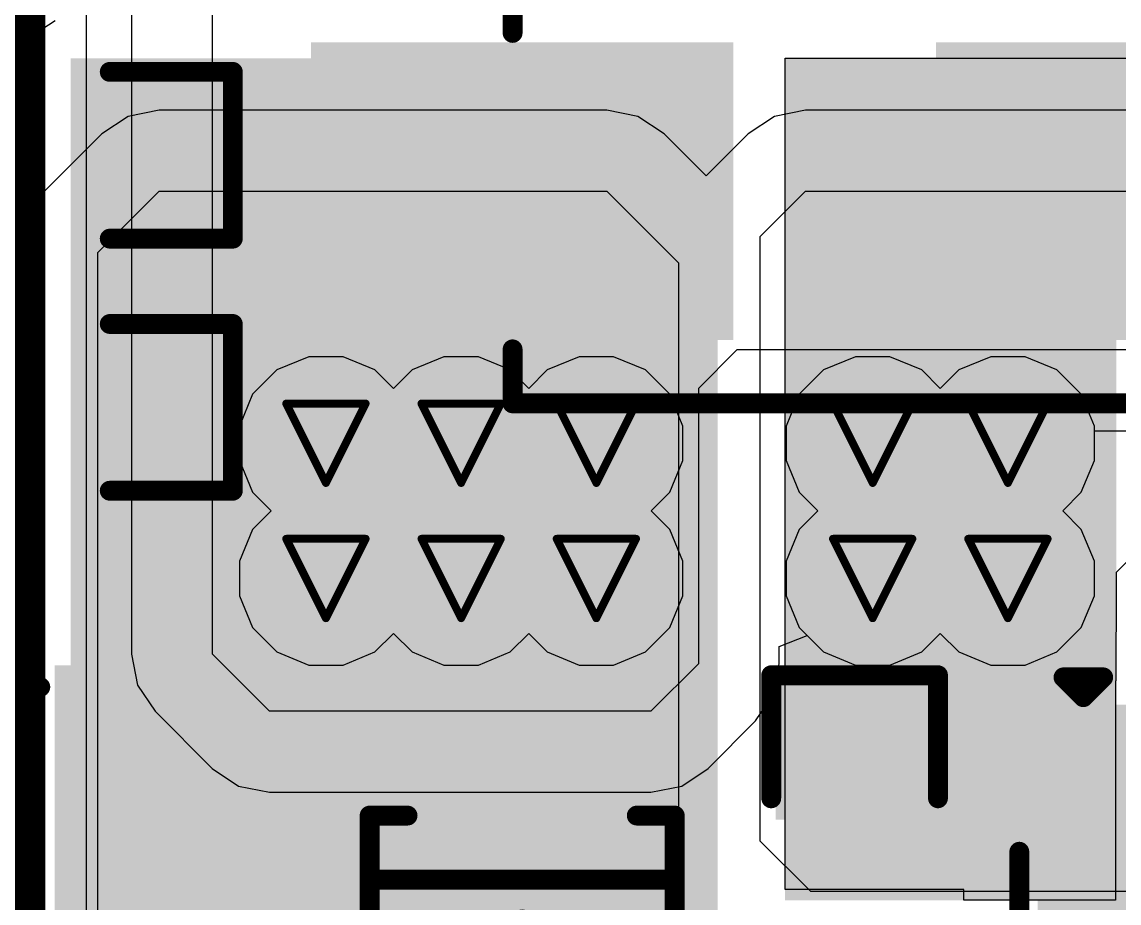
# Model space of a CAD drawing. Header units: inches. Extents: x -6 to 385, y -2 to 98.
# Drawn here: x 4.49 to 11.51, y 23.92 to 29.56 of the extents above; entities that cross this region are included whole.
import ezdxf

# ---------------------------------------------------------------- set-up
doc = ezdxf.new("R2010")
doc.units = ezdxf.units.IN
for name, color, linetype in [('Bottom Layer', 5, 'Continuous'), ('Bottom Overlay', 54, 'Continuous'), ('Bottom Paste', 16, 'Continuous'), ('Bottom Solder', 6, 'Continuous'), ('Drill Drawing', 1, 'Continuous'), ('Layer 1', 16, 'Continuous'), ('Layer 2', 76, 'Continuous'), ('Top Layer', 1, 'Continuous'), ('Top Solder', 216, 'Continuous'), ('Via Holes', 16, 'Continuous')]:
    doc.layers.add(name, color=color, linetype=linetype)

# ---------------------------------------------------------------- blocks, each defined once
blk = doc.blocks.new('C___0603_B_3')
at = {"layer": 'Bottom Layer'}
for points in [[(-1.143, -0.4445), (-1.143, 0.4445), (-0.381, 0.4445), (-0.381, -0.4445)], [(0.381, -0.4445), (0.381, 0.4445), (1.143, 0.4445), (1.143, -0.4445)]]:
    blk.add_hatch(color=5, dxfattribs=at).paths.add_polyline_path(points)
at = {"layer": 'Bottom Paste'}
for points in [[(-1.143, -0.4445), (-1.143, 0.4445), (-0.381, 0.4445), (-0.381, -0.4445)], [(0.381, -0.4445), (0.381, 0.4445), (1.143, 0.4445), (1.143, -0.4445)]]:
    blk.add_hatch(color=16, dxfattribs=at).paths.add_polyline_path(points)
at = {"layer": 'Bottom Solder'}
for points in [[(-1.203, -0.5045), (-1.203, 0.5045), (-0.321, 0.5045), (-0.321, -0.5045)], [(0.321, -0.5045), (0.321, 0.5045), (1.203, 0.5045), (1.203, -0.5045)]]:
    blk.add_hatch(color=6, dxfattribs=at).paths.add_polyline_path(points)
at = {"layer": 'Bottom Overlay'}
for points in [[(-1.2446, 0.5334, 0.127, 0.127, 0), (-0.4572, 0.5334, 0.127, 0.127, 0)], [(-1.2446, -0.5334, 0.127, 0.127, 0), (-1.2446, 0.5334, 0.127, 0.127, 0)], [(0.4572, 0.5334, 0.127, 0.127, 0), (1.2446, 0.5334, 0.127, 0.127, 0)], [(1.2446, -0.5334, 0.127, 0.127, 0), (1.2446, 0.5334, 0.127, 0.127, 0)], [(-1.2446, -0.5334, 0.127, 0.127, 0), (-0.4572, -0.5334, 0.127, 0.127, 0)], [(0.4572, -0.5334, 0.127, 0.127, 0), (1.2446, -0.5334, 0.127, 0.127, 0)]]:
    blk.add_lwpolyline(points, format="xyseb", dxfattribs=at)
for points in [[(-1.2764, 0.5334, 0.0635, 0.0635, 1), (-1.2128, 0.5334, 0.0635, 0.0635, 1)], [(-1.2764, 0.5334, 0.0635, 0.0635, 1), (-1.2128, 0.5334, 0.0635, 0.0635, 1)], [(-0.4889, 0.5334, 0.0635, 0.0635, 1), (-0.4254, 0.5334, 0.0635, 0.0635, 1)], [(0.4254, 0.5334, 0.0635, 0.0635, 1), (0.4889, 0.5334, 0.0635, 0.0635, 1)], [(1.2128, 0.5334, 0.0635, 0.0635, 1), (1.2764, 0.5334, 0.0635, 0.0635, 1)], [(1.2128, 0.5334, 0.0635, 0.0635, 1), (1.2764, 0.5334, 0.0635, 0.0635, 1)], [(-1.2764, -0.5334, 0.0635, 0.0635, 1), (-1.2128, -0.5334, 0.0635, 0.0635, 1)], [(-1.2764, -0.5334, 0.0635, 0.0635, 1), (-1.2128, -0.5334, 0.0635, 0.0635, 1)], [(-0.4889, -0.5334, 0.0635, 0.0635, 1), (-0.4254, -0.5334, 0.0635, 0.0635, 1)], [(0.4254, -0.5334, 0.0635, 0.0635, 1), (0.4889, -0.5334, 0.0635, 0.0635, 1)], [(1.2128, -0.5334, 0.0635, 0.0635, 1), (1.2764, -0.5334, 0.0635, 0.0635, 1)], [(1.2128, -0.5334, 0.0635, 0.0635, 1), (1.2764, -0.5334, 0.0635, 0.0635, 1)]]:
    blk.add_lwpolyline(points, format="xyseb", close=True, dxfattribs=at)
blk = doc.blocks.new('F____0805_B_4')
at = {"layer": 'Bottom Layer'}
for points in [[(-0.6, -0.85), (-1.6, -0.85), (-1.6, 0.85), (-0.6, 0.85)], [(1.6, -0.85), (0.6, -0.85), (0.6, 0.85), (1.6, 0.85)]]:
    blk.add_hatch(color=5, dxfattribs=at).paths.add_polyline_path(points)
at = {"layer": 'Bottom Paste'}
for points in [[(-0.6, -0.85), (-1.6, -0.85), (-1.6, 0.85), (-0.6, 0.85)], [(1.6, -0.85), (0.6, -0.85), (0.6, 0.85), (1.6, 0.85)]]:
    blk.add_hatch(color=16, dxfattribs=at).paths.add_polyline_path(points)
at = {"layer": 'Bottom Solder'}
for points in [[(-0.4984, -0.9516), (-1.7016, -0.9516), (-1.7016, 0.9516), (-0.4984, 0.9516)], [(1.7016, -0.9516), (0.4984, -0.9516), (0.4984, 0.9516), (1.7016, 0.9516)]]:
    blk.add_hatch(color=6, dxfattribs=at).paths.add_polyline_path(points)
at = {"layer": 'Bottom Overlay'}
for points in [[(-0.4064, 0.8128, 0.127, 0.127, 0), (0.4064, 0.8128, 0.127, 0.127, 0)], [(-0.4064, -0.8128, 0.127, 0.127, 0), (0.4064, -0.8128, 0.127, 0.127, 0)]]:
    blk.add_lwpolyline(points, format="xyseb", dxfattribs=at)
for points in [[(-0.4381, 0.8128, 0.0635, 0.0635, 1), (-0.3746, 0.8128, 0.0635, 0.0635, 1)], [(0.3746, 0.8128, 0.0635, 0.0635, 1), (0.4381, 0.8128, 0.0635, 0.0635, 1)], [(-0.4381, -0.8128, 0.0635, 0.0635, 1), (-0.3746, -0.8128, 0.0635, 0.0635, 1)], [(0.3746, -0.8128, 0.0635, 0.0635, 1), (0.4381, -0.8128, 0.0635, 0.0635, 1)]]:
    blk.add_lwpolyline(points, format="xyseb", close=True, dxfattribs=at)
blk = doc.blocks.new('SOD_123__B__D____________B_5')
at = {"layer": 'Bottom Layer'}
for points in [[(-1.22, -0.53), (-2.15, -0.53), (-2.15, 0.53), (-1.22, 0.53)], [(2.15, -0.53), (1.22, -0.53), (1.22, 0.53), (2.15, 0.53)]]:
    blk.add_hatch(color=5, dxfattribs=at).paths.add_polyline_path(points)
at = {"layer": 'Bottom Paste'}
for points in [[(-1.22, -0.53), (-2.15, -0.53), (-2.15, 0.53), (-1.22, 0.53)], [(2.15, -0.53), (1.22, -0.53), (1.22, 0.53), (2.15, 0.53)]]:
    blk.add_hatch(color=16, dxfattribs=at).paths.add_polyline_path(points)
at = {"layer": 'Bottom Solder'}
for points in [[(-1.1692, -0.5808), (-2.2008, -0.5808), (-2.2008, 0.5808), (-1.1692, 0.5808)], [(2.2008, -0.5808), (1.1692, -0.5808), (1.1692, 0.5808), (2.2008, 0.5808)]]:
    blk.add_hatch(color=6, dxfattribs=at).paths.add_polyline_path(points)
at = {"layer": 'Bottom Overlay'}
for points in [[(-1.4262, 0.7332, 0.127, 0.127, 0), (-1.4262, 0.9762, 0.127, 0.127, 0)], [(1.4262, 0.9762, 0.127, 0.127, 0), (-1.4262, 0.9762, 0.127, 0.127, 0)], [(-1.0168, -0.9762, 0.127, 0.127, 0), (-1.0168, 0.9762, 0.127, 0.127, 0)], [(0.9991, -0.9762, 0.127, 0.127, 0), (0.9991, 0.9762, 0.127, 0.127, 0)], [(1.4262, 0.7332, 0.127, 0.127, 0), (1.4262, 0.9762, 0.127, 0.127, 0)], [(0, 0, 0.127, 0.127, 0), (-0.381, 0.381, 0.127, 0.127, 0)], [(-0.381, -0.381, 0.127, 0.127, 0), (-0.381, 0.381, 0.127, 0.127, 0)], [(0, -0.381, 0.127, 0.127, 0), (0, 0.381, 0.127, 0.127, 0)], [(0, 0, 0.127, 0.127, 0), (0.381, 0.381, 0.127, 0.127, 0)], [(0.381, -0.381, 0.127, 0.127, 0), (0.381, 0.381, 0.127, 0.127, 0)], [(0.762, 0, 0.127, 0.127, 0), (-0.762, 0, 0.127, 0.127, 0)], [(-0.381, -0.381, 0.127, 0.127, 0), (0, 0, 0.127, 0.127, 0)], [(0.381, -0.381, 0.127, 0.127, 0), (0, 0, 0.127, 0.127, 0)], [(-1.4262, -0.9762, 0.127, 0.127, 0), (-1.4262, -0.7332, 0.127, 0.127, 0)], [(1.4262, -0.9762, 0.127, 0.127, 0), (1.4262, -0.7332, 0.127, 0.127, 0)], [(1.4262, -0.9762, 0.127, 0.127, 0), (-1.4262, -0.9762, 0.127, 0.127, 0)]]:
    blk.add_lwpolyline(points, format="xyseb", dxfattribs=at)
for points in [[(-1.458, 0.9762, 0.0635, 0.0635, 1), (-1.3945, 0.9762, 0.0635, 0.0635, 1)], [(-1.458, 0.9762, 0.0635, 0.0635, 1), (-1.3945, 0.9762, 0.0635, 0.0635, 1)], [(-1.0486, 0.9762, 0.0635, 0.0635, 1), (-0.9851, 0.9762, 0.0635, 0.0635, 1)], [(0.9673, 0.9762, 0.0635, 0.0635, 1), (1.0308, 0.9762, 0.0635, 0.0635, 1)], [(1.3945, 0.9762, 0.0635, 0.0635, 1), (1.458, 0.9762, 0.0635, 0.0635, 1)], [(1.3945, 0.9762, 0.0635, 0.0635, 1), (1.458, 0.9762, 0.0635, 0.0635, 1)], [(-1.458, 0.7332, 0.0635, 0.0635, 1), (-1.3945, 0.7332, 0.0635, 0.0635, 1)], [(1.3945, 0.7332, 0.0635, 0.0635, 1), (1.458, 0.7332, 0.0635, 0.0635, 1)], [(-0.4128, 0.381, 0.0635, 0.0635, 1), (-0.3493, 0.381, 0.0635, 0.0635, 1)], [(-0.4128, 0.381, 0.0635, 0.0635, 1), (-0.3493, 0.381, 0.0635, 0.0635, 1)], [(-0.0318, 0.381, 0.0635, 0.0635, 1), (0.0318, 0.381, 0.0635, 0.0635, 1)], [(0.3493, 0.381, 0.0635, 0.0635, 1), (0.4128, 0.381, 0.0635, 0.0635, 1)], [(0.3493, 0.381, 0.0635, 0.0635, 1), (0.4128, 0.381, 0.0635, 0.0635, 1)], [(-0.7937, 0, 0.0635, 0.0635, 1), (-0.7302, 0, 0.0635, 0.0635, 1)], [(-0.0318, 0, 0.0635, 0.0635, 1), (0.0318, 0, 0.0635, 0.0635, 1)], [(-0.0318, 0, 0.0635, 0.0635, 1), (0.0318, 0, 0.0635, 0.0635, 1)], [(-0.0318, 0, 0.0635, 0.0635, 1), (0.0318, 0, 0.0635, 0.0635, 1)], [(-0.0318, 0, 0.0635, 0.0635, 1), (0.0318, 0, 0.0635, 0.0635, 1)], [(0.7302, 0, 0.0635, 0.0635, 1), (0.7937, 0, 0.0635, 0.0635, 1)], [(-0.4128, -0.381, 0.0635, 0.0635, 1), (-0.3493, -0.381, 0.0635, 0.0635, 1)], [(-0.4128, -0.381, 0.0635, 0.0635, 1), (-0.3493, -0.381, 0.0635, 0.0635, 1)], [(-0.0318, -0.381, 0.0635, 0.0635, 1), (0.0318, -0.381, 0.0635, 0.0635, 1)], [(0.3493, -0.381, 0.0635, 0.0635, 1), (0.4128, -0.381, 0.0635, 0.0635, 1)], [(0.3493, -0.381, 0.0635, 0.0635, 1), (0.4128, -0.381, 0.0635, 0.0635, 1)], [(-1.458, -0.7332, 0.0635, 0.0635, 1), (-1.3945, -0.7332, 0.0635, 0.0635, 1)], [(1.3945, -0.7332, 0.0635, 0.0635, 1), (1.458, -0.7332, 0.0635, 0.0635, 1)], [(-1.458, -0.9762, 0.0635, 0.0635, 1), (-1.3945, -0.9762, 0.0635, 0.0635, 1)], [(-1.458, -0.9762, 0.0635, 0.0635, 1), (-1.3945, -0.9762, 0.0635, 0.0635, 1)], [(-1.0486, -0.9762, 0.0635, 0.0635, 1), (-0.9851, -0.9762, 0.0635, 0.0635, 1)], [(0.9673, -0.9762, 0.0635, 0.0635, 1), (1.0308, -0.9762, 0.0635, 0.0635, 1)], [(1.3945, -0.9762, 0.0635, 0.0635, 1), (1.458, -0.9762, 0.0635, 0.0635, 1)], [(1.3945, -0.9762, 0.0635, 0.0635, 1), (1.458, -0.9762, 0.0635, 0.0635, 1)]]:
    blk.add_lwpolyline(points, format="xyseb", close=True, dxfattribs=at)
blk = doc.blocks.new('C___0603_B_6')
at = {"layer": 'Bottom Layer'}
for points in [[(-1.143, -0.4445), (-1.143, 0.4445), (-0.381, 0.4445), (-0.381, -0.4445)], [(0.381, -0.4445), (0.381, 0.4445), (1.143, 0.4445), (1.143, -0.4445)]]:
    blk.add_hatch(color=5, dxfattribs=at).paths.add_polyline_path(points)
at = {"layer": 'Bottom Paste'}
for points in [[(-1.143, -0.4445), (-1.143, 0.4445), (-0.381, 0.4445), (-0.381, -0.4445)], [(0.381, -0.4445), (0.381, 0.4445), (1.143, 0.4445), (1.143, -0.4445)]]:
    blk.add_hatch(color=16, dxfattribs=at).paths.add_polyline_path(points)
at = {"layer": 'Bottom Solder'}
for points in [[(-1.203, -0.5045), (-1.203, 0.5045), (-0.321, 0.5045), (-0.321, -0.5045)], [(0.321, -0.5045), (0.321, 0.5045), (1.203, 0.5045), (1.203, -0.5045)]]:
    blk.add_hatch(color=6, dxfattribs=at).paths.add_polyline_path(points)
at = {"layer": 'Bottom Overlay'}
for points in [[(-1.2446, 0.5334, 0.127, 0.127, 0), (-0.4572, 0.5334, 0.127, 0.127, 0)], [(-1.2446, -0.5334, 0.127, 0.127, 0), (-1.2446, 0.5334, 0.127, 0.127, 0)], [(0.4572, 0.5334, 0.127, 0.127, 0), (1.2446, 0.5334, 0.127, 0.127, 0)], [(1.2446, -0.5334, 0.127, 0.127, 0), (1.2446, 0.5334, 0.127, 0.127, 0)], [(-1.2446, -0.5334, 0.127, 0.127, 0), (-0.4572, -0.5334, 0.127, 0.127, 0)], [(0.4572, -0.5334, 0.127, 0.127, 0), (1.2446, -0.5334, 0.127, 0.127, 0)]]:
    blk.add_lwpolyline(points, format="xyseb", dxfattribs=at)
for points in [[(-1.2764, 0.5334, 0.0635, 0.0635, 1), (-1.2128, 0.5334, 0.0635, 0.0635, 1)], [(-1.2764, 0.5334, 0.0635, 0.0635, 1), (-1.2128, 0.5334, 0.0635, 0.0635, 1)], [(-0.4889, 0.5334, 0.0635, 0.0635, 1), (-0.4254, 0.5334, 0.0635, 0.0635, 1)], [(0.4254, 0.5334, 0.0635, 0.0635, 1), (0.4889, 0.5334, 0.0635, 0.0635, 1)], [(1.2128, 0.5334, 0.0635, 0.0635, 1), (1.2764, 0.5334, 0.0635, 0.0635, 1)], [(1.2128, 0.5334, 0.0635, 0.0635, 1), (1.2764, 0.5334, 0.0635, 0.0635, 1)], [(-1.2764, -0.5334, 0.0635, 0.0635, 1), (-1.2128, -0.5334, 0.0635, 0.0635, 1)], [(-1.2764, -0.5334, 0.0635, 0.0635, 1), (-1.2128, -0.5334, 0.0635, 0.0635, 1)], [(-0.4889, -0.5334, 0.0635, 0.0635, 1), (-0.4254, -0.5334, 0.0635, 0.0635, 1)], [(0.4254, -0.5334, 0.0635, 0.0635, 1), (0.4889, -0.5334, 0.0635, 0.0635, 1)], [(1.2128, -0.5334, 0.0635, 0.0635, 1), (1.2764, -0.5334, 0.0635, 0.0635, 1)], [(1.2128, -0.5334, 0.0635, 0.0635, 1), (1.2764, -0.5334, 0.0635, 0.0635, 1)]]:
    blk.add_lwpolyline(points, format="xyseb", close=True, dxfattribs=at)
blk = doc.blocks.new('SC_70_6_B_12')
at = {"layer": 'Bottom Layer'}
for points in [[(-1.465, 0.85), (-0.315, 0.85), (-0.315, 0.45), (-1.465, 0.45)], [(0.315, 0.85), (1.465, 0.85), (1.465, 0.45), (0.315, 0.45)], [(-1.465, 0.2), (-0.315, 0.2), (-0.315, -0.2), (-1.465, -0.2)], [(0.315, 0.2), (1.465, 0.2), (1.465, -0.2), (0.315, -0.2)], [(-1.465, -0.45), (-0.315, -0.45), (-0.315, -0.85), (-1.465, -0.85)], [(0.315, -0.45), (1.465, -0.45), (1.465, -0.85), (0.315, -0.85)]]:
    blk.add_hatch(color=5, dxfattribs=at).paths.add_polyline_path(points)
at = {"layer": 'Bottom Paste'}
for points in [[(-1.465, 0.85), (-0.315, 0.85), (-0.315, 0.45), (-1.465, 0.45)], [(0.315, 0.85), (1.465, 0.85), (1.465, 0.45), (0.315, 0.45)], [(-1.465, 0.2), (-0.315, 0.2), (-0.315, -0.2), (-1.465, -0.2)], [(0.315, 0.2), (1.465, 0.2), (1.465, -0.2), (0.315, -0.2)], [(-1.465, -0.45), (-0.315, -0.45), (-0.315, -0.85), (-1.465, -0.85)], [(0.315, -0.45), (1.465, -0.45), (1.465, -0.85), (0.315, -0.85)]]:
    blk.add_hatch(color=16, dxfattribs=at).paths.add_polyline_path(points)
at = {"layer": 'Bottom Solder'}
for points in [[(-1.5666, 0.9516), (-0.2134, 0.9516), (-0.2134, 0.3484), (-1.5666, 0.3484)], [(0.2134, 0.9516), (1.5666, 0.9516), (1.5666, 0.3484), (0.2134, 0.3484)], [(-1.5666, 0.3016), (-0.2134, 0.3016), (-0.2134, -0.3016), (-1.5666, -0.3016)], [(0.2134, 0.3016), (1.5666, 0.3016), (1.5666, -0.3016), (0.2134, -0.3016)], [(-1.5666, -0.3484), (-0.2134, -0.3484), (-0.2134, -0.9516), (-1.5666, -0.9516)], [(0.2134, -0.3484), (1.5666, -0.3484), (1.5666, -0.9516), (0.2134, -0.9516)]]:
    blk.add_hatch(color=6, dxfattribs=at).paths.add_polyline_path(points)
at = {"layer": 'Bottom Overlay'}
for points in [[(0.625, 1.07, 0.127, 0.127, 0), (-0.625, 1.07, 0.127, 0.127, 0)], [(-1.6136, -0.6604, 0.127, 0.127, 0), (-1.7406, -0.5334, 0.127, 0.127, 0)], [(-1.7406, -0.7874, 0.127, 0.127, 0), (-1.7406, -0.5334, 0.127, 0.127, 0)], [(-1.7406, -0.7874, 0.127, 0.127, 0), (-1.6136, -0.6604, 0.127, 0.127, 0)], [(0.625, -1.07, 0.127, 0.127, 0), (-0.625, -1.07, 0.127, 0.127, 0)]]:
    blk.add_lwpolyline(points, format="xyseb", dxfattribs=at)
for points in [[(-0.6568, 1.07, 0.0635, 0.0635, 1), (-0.5933, 1.07, 0.0635, 0.0635, 1)], [(0.5933, 1.07, 0.0635, 0.0635, 1), (0.6568, 1.07, 0.0635, 0.0635, 1)], [(-1.7724, -0.5334, 0.0635, 0.0635, 1), (-1.7089, -0.5334, 0.0635, 0.0635, 1)], [(-1.7724, -0.5334, 0.0635, 0.0635, 1), (-1.7089, -0.5334, 0.0635, 0.0635, 1)], [(-1.6454, -0.6604, 0.0635, 0.0635, 1), (-1.5819, -0.6604, 0.0635, 0.0635, 1)], [(-1.6454, -0.6604, 0.0635, 0.0635, 1), (-1.5819, -0.6604, 0.0635, 0.0635, 1)], [(-1.7723, -0.7874, 0.0635, 0.0635, 1), (-1.7088, -0.7874, 0.0635, 0.0635, 1)], [(-1.7723, -0.7874, 0.0635, 0.0635, 1), (-1.7088, -0.7874, 0.0635, 0.0635, 1)], [(-0.6568, -1.07, 0.0635, 0.0635, 1), (-0.5933, -1.07, 0.0635, 0.0635, 1)], [(0.5933, -1.07, 0.0635, 0.0635, 1), (0.6568, -1.07, 0.0635, 0.0635, 1)]]:
    blk.add_lwpolyline(points, format="xyseb", close=True, dxfattribs=at)
blk = doc.blocks.new('SMA_B_74')
at = {"layer": 'Bottom Layer'}
for points in [[(-3.25, 0.85), (-0.75, 0.85), (-0.75, -0.85), (-3.25, -0.85)], [(0.75, 0.85), (3.25, 0.85), (3.25, -0.85), (0.75, -0.85)]]:
    blk.add_hatch(color=5, dxfattribs=at).paths.add_polyline_path(points)
at = {"layer": 'Bottom Paste'}
for points in [[(-3.25, 0.85), (-0.75, 0.85), (-0.75, -0.85), (-3.25, -0.85)], [(0.75, 0.85), (3.25, 0.85), (3.25, -0.85), (0.75, -0.85)]]:
    blk.add_hatch(color=16, dxfattribs=at).paths.add_polyline_path(points)
at = {"layer": 'Bottom Solder'}
for points in [[(-3.3516, 0.9516), (-0.6484, 0.9516), (-0.6484, -0.9516), (-3.3516, -0.9516)], [(0.6484, 0.9516), (3.3516, 0.9516), (3.3516, -0.9516), (0.6484, -0.9516)]]:
    blk.add_hatch(color=6, dxfattribs=at).paths.add_polyline_path(points)
at = {"layer": 'Bottom Overlay'}
for points in [[(2.0612, 1.3577, 0.127, 0.127, 0), (-2.6581, 1.3577, 0.127, 0.127, 0)], [(2.0612, 1.3577, 0.127, 0.127, 0), (2.0612, 1.0122, 0.127, 0.127, 0)], [(2.0612, -1.0122, 0.127, 0.127, 0), (2.0612, -1.3577, 0.127, 0.127, 0)]]:
    blk.add_lwpolyline(points, format="xyseb", dxfattribs=at)
for points in [[(2.0295, 1.3577, 0.0635, 0.0635, 1), (2.093, 1.3577, 0.0635, 0.0635, 1)], [(2.0295, 1.3577, 0.0635, 0.0635, 1), (2.093, 1.3577, 0.0635, 0.0635, 1)], [(2.0295, 1.0122, 0.0635, 0.0635, 1), (2.093, 1.0122, 0.0635, 0.0635, 1)], [(2.0295, -1.0122, 0.0635, 0.0635, 1), (2.093, -1.0122, 0.0635, 0.0635, 1)]]:
    blk.add_lwpolyline(points, format="xyseb", close=True, dxfattribs=at)
blk = doc.blocks.new('C___0603_B_92')
at = {"layer": 'Bottom Layer'}
for points in [[(-1.143, -0.4445), (-1.143, 0.4445), (-0.381, 0.4445), (-0.381, -0.4445)], [(0.381, -0.4445), (0.381, 0.4445), (1.143, 0.4445), (1.143, -0.4445)]]:
    blk.add_hatch(color=5, dxfattribs=at).paths.add_polyline_path(points)
at = {"layer": 'Bottom Paste'}
for points in [[(-1.143, -0.4445), (-1.143, 0.4445), (-0.381, 0.4445), (-0.381, -0.4445)], [(0.381, -0.4445), (0.381, 0.4445), (1.143, 0.4445), (1.143, -0.4445)]]:
    blk.add_hatch(color=16, dxfattribs=at).paths.add_polyline_path(points)
at = {"layer": 'Bottom Solder'}
for points in [[(-1.203, -0.5045), (-1.203, 0.5045), (-0.321, 0.5045), (-0.321, -0.5045)], [(0.321, -0.5045), (0.321, 0.5045), (1.203, 0.5045), (1.203, -0.5045)]]:
    blk.add_hatch(color=6, dxfattribs=at).paths.add_polyline_path(points)
at = {"layer": 'Bottom Overlay'}
for points in [[(-0.4572, 0.5334, 0.127, 0.127, 0), (-1.2446, 0.5334, 0.127, 0.127, 0)], [(-1.2446, -0.5334, 0.127, 0.127, 0), (-1.2446, 0.5334, 0.127, 0.127, 0)], [(1.2446, 0.5334, 0.127, 0.127, 0), (0.4572, 0.5334, 0.127, 0.127, 0)], [(1.2446, -0.5334, 0.127, 0.127, 0), (1.2446, 0.5334, 0.127, 0.127, 0)], [(-1.2446, -0.5334, 0.127, 0.127, 0), (-0.4572, -0.5334, 0.127, 0.127, 0)], [(1.2446, -0.5334, 0.127, 0.127, 0), (0.4572, -0.5334, 0.127, 0.127, 0)]]:
    blk.add_lwpolyline(points, format="xyseb", dxfattribs=at)
for points in [[(-1.2764, 0.5334, 0.0635, 0.0635, 1), (-1.2128, 0.5334, 0.0635, 0.0635, 1)], [(-1.2764, 0.5334, 0.0635, 0.0635, 1), (-1.2128, 0.5334, 0.0635, 0.0635, 1)], [(-0.489, 0.5334, 0.0635, 0.0635, 1), (-0.4255, 0.5334, 0.0635, 0.0635, 1)], [(0.4254, 0.5334, 0.0635, 0.0635, 1), (0.4889, 0.5334, 0.0635, 0.0635, 1)], [(1.2128, 0.5334, 0.0635, 0.0635, 1), (1.2764, 0.5334, 0.0635, 0.0635, 1)], [(1.2128, 0.5334, 0.0635, 0.0635, 1), (1.2764, 0.5334, 0.0635, 0.0635, 1)], [(-1.2764, -0.5334, 0.0635, 0.0635, 1), (-1.2128, -0.5334, 0.0635, 0.0635, 1)], [(-1.2764, -0.5334, 0.0635, 0.0635, 1), (-1.2128, -0.5334, 0.0635, 0.0635, 1)], [(-0.489, -0.5334, 0.0635, 0.0635, 1), (-0.4255, -0.5334, 0.0635, 0.0635, 1)], [(0.4254, -0.5334, 0.0635, 0.0635, 1), (0.4889, -0.5334, 0.0635, 0.0635, 1)], [(1.2128, -0.5334, 0.0635, 0.0635, 1), (1.2764, -0.5334, 0.0635, 0.0635, 1)], [(1.2128, -0.5334, 0.0635, 0.0635, 1), (1.2764, -0.5334, 0.0635, 0.0635, 1)]]:
    blk.add_lwpolyline(points, format="xyseb", close=True, dxfattribs=at)

msp = doc.modelspace()

# ---------------------------------------------------------------- hatches: boundary and pattern name
at = {"layer": 'Bottom Layer'}
for points in [[(4.7977, 23.638), (8.9372, 23.638), (8.9372, 29.3234), (4.7977, 29.3234)], [(9.3697, 23.937), (11.488, 23.937), (11.488, 29.3234), (9.3697, 29.3234)]]:
    msp.add_hatch(color=5, dxfattribs=at).paths.add_polyline_path(points)
h = msp.add_hatch(color=5, dxfattribs=at)
edge = h.paths.add_edge_path()
edge.add_arc((6.4316, 26.8603), 0.3, 0, 360)
h = msp.add_hatch(color=5, dxfattribs=at)
edge = h.paths.add_edge_path()
edge.add_arc((7.2968, 26.8603), 0.3, 0, 360)
h = msp.add_hatch(color=5, dxfattribs=at)
edge = h.paths.add_edge_path()
edge.add_arc((8.1619, 26.8603), 0.3, 0, 360)
h = msp.add_hatch(color=5, dxfattribs=at)
edge = h.paths.add_edge_path()
edge.add_arc((9.9298, 26.8603), 0.3, 0, 360)
h = msp.add_hatch(color=5, dxfattribs=at)
edge = h.paths.add_edge_path()
edge.add_arc((10.795, 26.8603), 0.3, 0, 360)
h = msp.add_hatch(color=5, dxfattribs=at)
edge = h.paths.add_edge_path()
edge.add_arc((6.4316, 25.9951), 0.3, 0, 360)
h = msp.add_hatch(color=5, dxfattribs=at)
edge = h.paths.add_edge_path()
edge.add_arc((7.2968, 25.9951), 0.3, 0, 360)
h = msp.add_hatch(color=5, dxfattribs=at)
edge = h.paths.add_edge_path()
edge.add_arc((8.1619, 25.9951), 0.3, 0, 360)
h = msp.add_hatch(color=5, dxfattribs=at)
edge = h.paths.add_edge_path()
edge.add_arc((9.9298, 25.9951), 0.3, 0, 360)
h = msp.add_hatch(color=5, dxfattribs=at)
edge = h.paths.add_edge_path()
edge.add_arc((10.795, 25.9951), 0.3, 0, 360)
at = {"layer": 'Bottom Solder'}
h = msp.add_hatch(color=6, dxfattribs=at)
edge = h.paths.add_edge_path()
edge.add_arc((6.4316, 26.8603), 0.4016, 0, 360)
h = msp.add_hatch(color=6, dxfattribs=at)
edge = h.paths.add_edge_path()
edge.add_arc((7.2968, 26.8603), 0.4016, 0, 360)
h = msp.add_hatch(color=6, dxfattribs=at)
edge = h.paths.add_edge_path()
edge.add_arc((8.1619, 26.8603), 0.4016, 0, 360)
h = msp.add_hatch(color=6, dxfattribs=at)
edge = h.paths.add_edge_path()
edge.add_arc((9.9298, 26.8603), 0.4016, 0, 360)
h = msp.add_hatch(color=6, dxfattribs=at)
edge = h.paths.add_edge_path()
edge.add_arc((10.795, 26.8603), 0.4016, 0, 360)
h = msp.add_hatch(color=6, dxfattribs=at)
edge = h.paths.add_edge_path()
edge.add_arc((6.4316, 25.9951), 0.4016, 0, 360)
h = msp.add_hatch(color=6, dxfattribs=at)
edge = h.paths.add_edge_path()
edge.add_arc((7.2968, 25.9951), 0.4016, 0, 360)
h = msp.add_hatch(color=6, dxfattribs=at)
edge = h.paths.add_edge_path()
edge.add_arc((8.1619, 25.9951), 0.4016, 0, 360)
h = msp.add_hatch(color=6, dxfattribs=at)
edge = h.paths.add_edge_path()
edge.add_arc((9.9298, 25.9951), 0.4016, 0, 360)
h = msp.add_hatch(color=6, dxfattribs=at)
edge = h.paths.add_edge_path()
edge.add_arc((10.795, 25.9951), 0.4016, 0, 360)
at = {"layer": 'Layer 1'}
h = msp.add_hatch(color=16, dxfattribs=at)
edge = h.paths.add_edge_path()
edge.add_arc((6.4316, 26.8603), 0.3, 0, 360)
h = msp.add_hatch(color=16, dxfattribs=at)
edge = h.paths.add_edge_path()
edge.add_arc((7.2968, 26.8603), 0.3, 0, 360)
h = msp.add_hatch(color=16, dxfattribs=at)
edge = h.paths.add_edge_path()
edge.add_arc((8.1619, 26.8603), 0.3, 0, 360)
h = msp.add_hatch(color=16, dxfattribs=at)
edge = h.paths.add_edge_path()
edge.add_arc((9.9298, 26.8603), 0.3, 0, 360)
h = msp.add_hatch(color=16, dxfattribs=at)
edge = h.paths.add_edge_path()
edge.add_arc((10.795, 26.8603), 0.3, 0, 360)
h = msp.add_hatch(color=16, dxfattribs=at)
edge = h.paths.add_edge_path()
edge.add_arc((6.4316, 25.9951), 0.3, 0, 360)
h = msp.add_hatch(color=16, dxfattribs=at)
edge = h.paths.add_edge_path()
edge.add_arc((7.2968, 25.9951), 0.3, 0, 360)
h = msp.add_hatch(color=16, dxfattribs=at)
edge = h.paths.add_edge_path()
edge.add_arc((8.1619, 25.9951), 0.3, 0, 360)
h = msp.add_hatch(color=16, dxfattribs=at)
edge = h.paths.add_edge_path()
edge.add_arc((9.9298, 25.9951), 0.3, 0, 360)
h = msp.add_hatch(color=16, dxfattribs=at)
edge = h.paths.add_edge_path()
edge.add_arc((10.795, 25.9951), 0.3, 0, 360)
at = {"layer": 'Layer 2'}
h = msp.add_hatch(color=76, dxfattribs=at)
edge = h.paths.add_edge_path()
edge.add_arc((6.4316, 26.8603), 0.3, 0, 360)
h = msp.add_hatch(color=76, dxfattribs=at)
edge = h.paths.add_edge_path()
edge.add_arc((7.2968, 26.8603), 0.3, 0, 360)
h = msp.add_hatch(color=76, dxfattribs=at)
edge = h.paths.add_edge_path()
edge.add_arc((8.1619, 26.8603), 0.3, 0, 360)
h = msp.add_hatch(color=76, dxfattribs=at)
edge = h.paths.add_edge_path()
edge.add_arc((9.9298, 26.8603), 0.3, 0, 360)
h = msp.add_hatch(color=76, dxfattribs=at)
edge = h.paths.add_edge_path()
edge.add_arc((10.795, 26.8603), 0.3, 0, 360)
h = msp.add_hatch(color=76, dxfattribs=at)
edge = h.paths.add_edge_path()
edge.add_arc((6.4316, 25.9951), 0.3, 0, 360)
h = msp.add_hatch(color=76, dxfattribs=at)
edge = h.paths.add_edge_path()
edge.add_arc((7.2968, 25.9951), 0.3, 0, 360)
h = msp.add_hatch(color=76, dxfattribs=at)
edge = h.paths.add_edge_path()
edge.add_arc((8.1619, 25.9951), 0.3, 0, 360)
h = msp.add_hatch(color=76, dxfattribs=at)
edge = h.paths.add_edge_path()
edge.add_arc((9.9298, 25.9951), 0.3, 0, 360)
h = msp.add_hatch(color=76, dxfattribs=at)
edge = h.paths.add_edge_path()
edge.add_arc((10.795, 25.9951), 0.3, 0, 360)
at = {"layer": 'Top Layer'}
h = msp.add_hatch(color=1, dxfattribs=at)
edge = h.paths.add_edge_path()
edge.add_arc((6.4316, 26.8603), 0.3, 0, 360)
h = msp.add_hatch(color=1, dxfattribs=at)
edge = h.paths.add_edge_path()
edge.add_arc((7.2968, 26.8603), 0.3, 0, 360)
h = msp.add_hatch(color=1, dxfattribs=at)
edge = h.paths.add_edge_path()
edge.add_arc((8.1619, 26.8603), 0.3, 0, 360)
h = msp.add_hatch(color=1, dxfattribs=at)
edge = h.paths.add_edge_path()
edge.add_arc((9.9298, 26.8603), 0.3, 0, 360)
h = msp.add_hatch(color=1, dxfattribs=at)
edge = h.paths.add_edge_path()
edge.add_arc((10.795, 26.8603), 0.3, 0, 360)
h = msp.add_hatch(color=1, dxfattribs=at)
edge = h.paths.add_edge_path()
edge.add_arc((6.4316, 25.9951), 0.3, 0, 360)
h = msp.add_hatch(color=1, dxfattribs=at)
edge = h.paths.add_edge_path()
edge.add_arc((7.2968, 25.9951), 0.3, 0, 360)
h = msp.add_hatch(color=1, dxfattribs=at)
edge = h.paths.add_edge_path()
edge.add_arc((8.1619, 25.9951), 0.3, 0, 360)
h = msp.add_hatch(color=1, dxfattribs=at)
edge = h.paths.add_edge_path()
edge.add_arc((9.9298, 25.9951), 0.3, 0, 360)
h = msp.add_hatch(color=1, dxfattribs=at)
edge = h.paths.add_edge_path()
edge.add_arc((10.795, 25.9951), 0.3, 0, 360)
at = {"layer": 'Top Solder'}
h = msp.add_hatch(color=216, dxfattribs=at)
edge = h.paths.add_edge_path()
edge.add_arc((6.4316, 26.8603), 0.4016, 0, 360)
h = msp.add_hatch(color=216, dxfattribs=at)
edge = h.paths.add_edge_path()
edge.add_arc((7.2968, 26.8603), 0.4016, 0, 360)
h = msp.add_hatch(color=216, dxfattribs=at)
edge = h.paths.add_edge_path()
edge.add_arc((8.1619, 26.8603), 0.4016, 0, 360)
h = msp.add_hatch(color=216, dxfattribs=at)
edge = h.paths.add_edge_path()
edge.add_arc((9.9298, 26.8603), 0.4016, 0, 360)
h = msp.add_hatch(color=216, dxfattribs=at)
edge = h.paths.add_edge_path()
edge.add_arc((10.795, 26.8603), 0.4016, 0, 360)
h = msp.add_hatch(color=216, dxfattribs=at)
edge = h.paths.add_edge_path()
edge.add_arc((6.4316, 25.9951), 0.4016, 0, 360)
h = msp.add_hatch(color=216, dxfattribs=at)
edge = h.paths.add_edge_path()
edge.add_arc((7.2968, 25.9951), 0.4016, 0, 360)
h = msp.add_hatch(color=216, dxfattribs=at)
edge = h.paths.add_edge_path()
edge.add_arc((8.1619, 25.9951), 0.4016, 0, 360)
h = msp.add_hatch(color=216, dxfattribs=at)
edge = h.paths.add_edge_path()
edge.add_arc((9.9298, 25.9951), 0.4016, 0, 360)
h = msp.add_hatch(color=216, dxfattribs=at)
edge = h.paths.add_edge_path()
edge.add_arc((10.795, 25.9951), 0.4016, 0, 360)
at = {"layer": 'Via Holes'}
h = msp.add_hatch(color=7, dxfattribs=at)
edge = h.paths.add_edge_path()
edge.add_arc((6.4316, 26.8603), 0.15, 0, 360)
h = msp.add_hatch(color=7, dxfattribs=at)
edge = h.paths.add_edge_path()
edge.add_arc((7.2968, 26.8603), 0.15, 0, 360)
h = msp.add_hatch(color=7, dxfattribs=at)
edge = h.paths.add_edge_path()
edge.add_arc((8.1619, 26.8603), 0.15, 0, 360)
h = msp.add_hatch(color=7, dxfattribs=at)
edge = h.paths.add_edge_path()
edge.add_arc((9.9298, 26.8603), 0.15, 0, 360)
h = msp.add_hatch(color=7, dxfattribs=at)
edge = h.paths.add_edge_path()
edge.add_arc((10.795, 26.8603), 0.15, 0, 360)
h = msp.add_hatch(color=7, dxfattribs=at)
edge = h.paths.add_edge_path()
edge.add_arc((6.4316, 25.9951), 0.15, 0, 360)
h = msp.add_hatch(color=7, dxfattribs=at)
edge = h.paths.add_edge_path()
edge.add_arc((7.2968, 25.9951), 0.15, 0, 360)
h = msp.add_hatch(color=7, dxfattribs=at)
edge = h.paths.add_edge_path()
edge.add_arc((8.1619, 25.9951), 0.15, 0, 360)
h = msp.add_hatch(color=7, dxfattribs=at)
edge = h.paths.add_edge_path()
edge.add_arc((9.9298, 25.9951), 0.15, 0, 360)
h = msp.add_hatch(color=7, dxfattribs=at)
edge = h.paths.add_edge_path()
edge.add_arc((10.795, 25.9951), 0.15, 0, 360)

# ---------------------------------------------------------------- linework, layer by layer
at = {"layer": 'Bottom Layer'}
for p, q in [((4.6986, 29.5627), (4.6146, 29.5065)), ((4.6146, 29.5065), (4.5585, 29.4225)), ((4.5585, 29.4225), (4.5388, 29.3234)), ((4.5388, 29.3234), (4.5388, 23.638)), ((9.3697, 24.0045), (9.3697, 29.3234)), ((9.3697, 29.3234), (15.113, 29.3234)), ((11.758, 26.3042), (11.488, 26.0343)), ((11.488, 26.0343), (11.488, 25.6611)), ((11.488, 25.6611), (11.4848, 25.645)), ((11.4848, 25.645), (11.4848, 25.341)), ((11.4848, 25.341), (11.484, 25.341)), ((11.484, 25.341), (11.484, 23.937)), ((10.5127, 24.0045), (9.3697, 24.0045)), ((10.5127, 23.937), (10.5127, 24.0045)), ((11.484, 23.937), (10.5127, 23.937))]:
    msp.add_line(p, q, dxfattribs=at)
at = {"layer": 'Drill Drawing'}
for points in [[(6.1776, 27.1143, 0.0508, 0.0508, 0), (6.6856, 27.1143, 0.0508, 0.0508, 0)], [(6.1776, 27.1143, 0.0508, 0.0508, 0), (6.4316, 26.6063, 0.0508, 0.0508, 0)], [(6.4316, 26.6063, 0.0508, 0.0508, 0), (6.6856, 27.1143, 0.0508, 0.0508, 0)], [(7.0428, 27.1143, 0.0508, 0.0508, 0), (7.5508, 27.1143, 0.0508, 0.0508, 0)], [(7.0428, 27.1143, 0.0508, 0.0508, 0), (7.2968, 26.6063, 0.0508, 0.0508, 0)], [(7.2968, 26.6063, 0.0508, 0.0508, 0), (7.5508, 27.1143, 0.0508, 0.0508, 0)], [(7.9079, 27.1143, 0.0508, 0.0508, 0), (8.4159, 27.1143, 0.0508, 0.0508, 0)], [(7.9079, 27.1143, 0.0508, 0.0508, 0), (8.1619, 26.6063, 0.0508, 0.0508, 0)], [(8.1619, 26.6063, 0.0508, 0.0508, 0), (8.4159, 27.1143, 0.0508, 0.0508, 0)], [(9.6758, 27.1143, 0.0508, 0.0508, 0), (10.1838, 27.1143, 0.0508, 0.0508, 0)], [(9.6758, 27.1143, 0.0508, 0.0508, 0), (9.9298, 26.6063, 0.0508, 0.0508, 0)], [(9.9298, 26.6063, 0.0508, 0.0508, 0), (10.1838, 27.1143, 0.0508, 0.0508, 0)], [(10.541, 27.1143, 0.0508, 0.0508, 0), (11.049, 27.1143, 0.0508, 0.0508, 0)], [(10.541, 27.1143, 0.0508, 0.0508, 0), (10.795, 26.6063, 0.0508, 0.0508, 0)], [(10.795, 26.6063, 0.0508, 0.0508, 0), (11.049, 27.1143, 0.0508, 0.0508, 0)], [(6.1776, 26.2491, 0.0508, 0.0508, 0), (6.6856, 26.2491, 0.0508, 0.0508, 0)], [(6.1776, 26.2491, 0.0508, 0.0508, 0), (6.4316, 25.7411, 0.0508, 0.0508, 0)], [(6.4316, 25.7411, 0.0508, 0.0508, 0), (6.6856, 26.2491, 0.0508, 0.0508, 0)], [(7.0428, 26.2491, 0.0508, 0.0508, 0), (7.5508, 26.2491, 0.0508, 0.0508, 0)], [(7.0428, 26.2491, 0.0508, 0.0508, 0), (7.2968, 25.7411, 0.0508, 0.0508, 0)], [(7.2968, 25.7411, 0.0508, 0.0508, 0), (7.5508, 26.2491, 0.0508, 0.0508, 0)], [(7.9079, 26.2491, 0.0508, 0.0508, 0), (8.4159, 26.2491, 0.0508, 0.0508, 0)], [(7.9079, 26.2491, 0.0508, 0.0508, 0), (8.1619, 25.7411, 0.0508, 0.0508, 0)], [(8.1619, 25.7411, 0.0508, 0.0508, 0), (8.4159, 26.2491, 0.0508, 0.0508, 0)], [(9.6758, 26.2491, 0.0508, 0.0508, 0), (10.1838, 26.2491, 0.0508, 0.0508, 0)], [(9.6758, 26.2491, 0.0508, 0.0508, 0), (9.9298, 25.7411, 0.0508, 0.0508, 0)], [(9.9298, 25.7411, 0.0508, 0.0508, 0), (10.1838, 26.2491, 0.0508, 0.0508, 0)], [(10.541, 26.2491, 0.0508, 0.0508, 0), (11.049, 26.2491, 0.0508, 0.0508, 0)], [(10.541, 26.2491, 0.0508, 0.0508, 0), (10.795, 25.7411, 0.0508, 0.0508, 0)], [(10.795, 25.7411, 0.0508, 0.0508, 0), (11.049, 26.2491, 0.0508, 0.0508, 0)]]:
    msp.add_lwpolyline(points, format="xyseb", dxfattribs=at)
for points in [[(6.1649, 27.1143, 0.0254, 0.0254, 1), (6.1903, 27.1143, 0.0254, 0.0254, 1)], [(6.1649, 27.1143, 0.0254, 0.0254, 1), (6.1903, 27.1143, 0.0254, 0.0254, 1)], [(6.6729, 27.1143, 0.0254, 0.0254, 1), (6.6983, 27.1143, 0.0254, 0.0254, 1)], [(6.6729, 27.1143, 0.0254, 0.0254, 1), (6.6983, 27.1143, 0.0254, 0.0254, 1)], [(7.0301, 27.1143, 0.0254, 0.0254, 1), (7.0555, 27.1143, 0.0254, 0.0254, 1)], [(7.0301, 27.1143, 0.0254, 0.0254, 1), (7.0555, 27.1143, 0.0254, 0.0254, 1)], [(7.5381, 27.1143, 0.0254, 0.0254, 1), (7.5635, 27.1143, 0.0254, 0.0254, 1)], [(7.5381, 27.1143, 0.0254, 0.0254, 1), (7.5635, 27.1143, 0.0254, 0.0254, 1)], [(7.8952, 27.1143, 0.0254, 0.0254, 1), (7.9206, 27.1143, 0.0254, 0.0254, 1)], [(7.8952, 27.1143, 0.0254, 0.0254, 1), (7.9206, 27.1143, 0.0254, 0.0254, 1)], [(8.4032, 27.1143, 0.0254, 0.0254, 1), (8.4286, 27.1143, 0.0254, 0.0254, 1)], [(8.4032, 27.1143, 0.0254, 0.0254, 1), (8.4286, 27.1143, 0.0254, 0.0254, 1)], [(9.6631, 27.1143, 0.0254, 0.0254, 1), (9.6885, 27.1143, 0.0254, 0.0254, 1)], [(9.6631, 27.1143, 0.0254, 0.0254, 1), (9.6885, 27.1143, 0.0254, 0.0254, 1)], [(10.1711, 27.1143, 0.0254, 0.0254, 1), (10.1965, 27.1143, 0.0254, 0.0254, 1)], [(10.1711, 27.1143, 0.0254, 0.0254, 1), (10.1965, 27.1143, 0.0254, 0.0254, 1)], [(10.5283, 27.1143, 0.0254, 0.0254, 1), (10.5537, 27.1143, 0.0254, 0.0254, 1)], [(10.5283, 27.1143, 0.0254, 0.0254, 1), (10.5537, 27.1143, 0.0254, 0.0254, 1)], [(11.0363, 27.1143, 0.0254, 0.0254, 1), (11.0617, 27.1143, 0.0254, 0.0254, 1)], [(11.0363, 27.1143, 0.0254, 0.0254, 1), (11.0617, 27.1143, 0.0254, 0.0254, 1)], [(6.4189, 26.6063, 0.0254, 0.0254, 1), (6.4443, 26.6063, 0.0254, 0.0254, 1)], [(6.4189, 26.6063, 0.0254, 0.0254, 1), (6.4443, 26.6063, 0.0254, 0.0254, 1)], [(7.2841, 26.6063, 0.0254, 0.0254, 1), (7.3095, 26.6063, 0.0254, 0.0254, 1)], [(7.2841, 26.6063, 0.0254, 0.0254, 1), (7.3095, 26.6063, 0.0254, 0.0254, 1)], [(8.1492, 26.6063, 0.0254, 0.0254, 1), (8.1746, 26.6063, 0.0254, 0.0254, 1)], [(8.1492, 26.6063, 0.0254, 0.0254, 1), (8.1746, 26.6063, 0.0254, 0.0254, 1)], [(9.9171, 26.6063, 0.0254, 0.0254, 1), (9.9425, 26.6063, 0.0254, 0.0254, 1)], [(9.9171, 26.6063, 0.0254, 0.0254, 1), (9.9425, 26.6063, 0.0254, 0.0254, 1)], [(10.7823, 26.6063, 0.0254, 0.0254, 1), (10.8077, 26.6063, 0.0254, 0.0254, 1)], [(10.7823, 26.6063, 0.0254, 0.0254, 1), (10.8077, 26.6063, 0.0254, 0.0254, 1)], [(6.1649, 26.2491, 0.0254, 0.0254, 1), (6.1903, 26.2491, 0.0254, 0.0254, 1)], [(6.1649, 26.2491, 0.0254, 0.0254, 1), (6.1903, 26.2491, 0.0254, 0.0254, 1)], [(6.6729, 26.2491, 0.0254, 0.0254, 1), (6.6983, 26.2491, 0.0254, 0.0254, 1)], [(6.6729, 26.2491, 0.0254, 0.0254, 1), (6.6983, 26.2491, 0.0254, 0.0254, 1)], [(7.0301, 26.2491, 0.0254, 0.0254, 1), (7.0555, 26.2491, 0.0254, 0.0254, 1)], [(7.0301, 26.2491, 0.0254, 0.0254, 1), (7.0555, 26.2491, 0.0254, 0.0254, 1)], [(7.5381, 26.2491, 0.0254, 0.0254, 1), (7.5635, 26.2491, 0.0254, 0.0254, 1)], [(7.5381, 26.2491, 0.0254, 0.0254, 1), (7.5635, 26.2491, 0.0254, 0.0254, 1)], [(7.8952, 26.2491, 0.0254, 0.0254, 1), (7.9206, 26.2491, 0.0254, 0.0254, 1)], [(7.8952, 26.2491, 0.0254, 0.0254, 1), (7.9206, 26.2491, 0.0254, 0.0254, 1)], [(8.4032, 26.2491, 0.0254, 0.0254, 1), (8.4286, 26.2491, 0.0254, 0.0254, 1)], [(8.4032, 26.2491, 0.0254, 0.0254, 1), (8.4286, 26.2491, 0.0254, 0.0254, 1)], [(9.6631, 26.2491, 0.0254, 0.0254, 1), (9.6885, 26.2491, 0.0254, 0.0254, 1)], [(9.6631, 26.2491, 0.0254, 0.0254, 1), (9.6885, 26.2491, 0.0254, 0.0254, 1)], [(10.1711, 26.2491, 0.0254, 0.0254, 1), (10.1965, 26.2491, 0.0254, 0.0254, 1)], [(10.1711, 26.2491, 0.0254, 0.0254, 1), (10.1965, 26.2491, 0.0254, 0.0254, 1)], [(10.5283, 26.2491, 0.0254, 0.0254, 1), (10.5537, 26.2491, 0.0254, 0.0254, 1)], [(10.5283, 26.2491, 0.0254, 0.0254, 1), (10.5537, 26.2491, 0.0254, 0.0254, 1)], [(11.0363, 26.2491, 0.0254, 0.0254, 1), (11.0617, 26.2491, 0.0254, 0.0254, 1)], [(11.0363, 26.2491, 0.0254, 0.0254, 1), (11.0617, 26.2491, 0.0254, 0.0254, 1)], [(6.4189, 25.7411, 0.0254, 0.0254, 1), (6.4443, 25.7411, 0.0254, 0.0254, 1)], [(6.4189, 25.7411, 0.0254, 0.0254, 1), (6.4443, 25.7411, 0.0254, 0.0254, 1)], [(7.2841, 25.7411, 0.0254, 0.0254, 1), (7.3095, 25.7411, 0.0254, 0.0254, 1)], [(7.2841, 25.7411, 0.0254, 0.0254, 1), (7.3095, 25.7411, 0.0254, 0.0254, 1)], [(8.1492, 25.7411, 0.0254, 0.0254, 1), (8.1746, 25.7411, 0.0254, 0.0254, 1)], [(8.1492, 25.7411, 0.0254, 0.0254, 1), (8.1746, 25.7411, 0.0254, 0.0254, 1)], [(9.9171, 25.7411, 0.0254, 0.0254, 1), (9.9425, 25.7411, 0.0254, 0.0254, 1)], [(9.9171, 25.7411, 0.0254, 0.0254, 1), (9.9425, 25.7411, 0.0254, 0.0254, 1)], [(10.7823, 25.7411, 0.0254, 0.0254, 1), (10.8077, 25.7411, 0.0254, 0.0254, 1)], [(10.7823, 25.7411, 0.0254, 0.0254, 1), (10.8077, 25.7411, 0.0254, 0.0254, 1)]]:
    msp.add_lwpolyline(points, format="xyseb", close=True, dxfattribs=at)
at = {"layer": 'Layer 1'}
for p, q in [((6.3214, 27.4143), (6.1178, 27.3299)), ((6.5418, 27.4143), (6.3214, 27.4143)), ((6.7454, 27.3299), (6.5418, 27.4143)), ((7.1866, 27.4143), (6.983, 27.3299)), ((7.407, 27.4143), (7.1866, 27.4143)), ((7.6106, 27.3299), (7.407, 27.4143)), ((8.0517, 27.4143), (7.8481, 27.3299)), ((8.2721, 27.4143), (8.0517, 27.4143)), ((8.4757, 27.3299), (8.2721, 27.4143)), ((9.8197, 27.4143), (9.616, 27.3299)), ((10.04, 27.4143), (9.8197, 27.4143)), ((10.2437, 27.3299), (10.04, 27.4143)), ((10.6848, 27.4143), (10.4812, 27.3299)), ((10.9052, 27.4143), (10.6848, 27.4143)), ((11.1088, 27.3299), (10.9052, 27.4143)), ((6.1178, 27.3299), (5.962, 27.1741)), ((6.8642, 27.2112), (6.7454, 27.3299)), ((6.983, 27.3299), (6.8642, 27.2112)), ((7.7293, 27.2112), (7.6106, 27.3299)), ((7.8481, 27.3299), (7.7293, 27.2112)), ((8.6316, 27.1741), (8.4757, 27.3299)), ((9.616, 27.3299), (9.4602, 27.1741)), ((10.3624, 27.2112), (10.2437, 27.3299)), ((10.4812, 27.3299), (10.3624, 27.2112)), ((11.2647, 27.1741), (11.1088, 27.3299)), ((5.962, 27.1741), (5.8776, 26.9705)), ((8.7159, 26.9705), (8.6316, 27.1741)), ((9.4602, 27.1741), (9.3758, 26.9705)), ((11.349, 26.9705), (11.2647, 27.1741)), ((5.8776, 26.9705), (5.8776, 26.7501)), ((8.7159, 26.7501), (8.7159, 26.9705)), ((9.3758, 26.9705), (9.3758, 26.7501)), ((11.349, 26.7501), (11.349, 26.9705)), ((5.8776, 26.7501), (5.962, 26.5464)), ((8.6316, 26.5464), (8.7159, 26.7501)), ((9.3758, 26.7501), (9.4602, 26.5464)), ((11.2647, 26.5464), (11.349, 26.7501)), ((5.962, 26.5464), (6.0807, 26.4277)), ((8.5128, 26.4277), (8.6316, 26.5464)), ((9.4602, 26.5464), (9.5789, 26.4277)), ((11.1459, 26.4277), (11.2647, 26.5464)), ((6.0807, 26.4277), (5.962, 26.3089)), ((8.6316, 26.3089), (8.5128, 26.4277)), ((9.5789, 26.4277), (9.4602, 26.3089)), ((11.2647, 26.3089), (11.1459, 26.4277)), ((5.962, 26.3089), (5.8776, 26.1053)), ((8.7159, 26.1053), (8.6316, 26.3089)), ((9.4602, 26.3089), (9.3758, 26.1053)), ((11.349, 26.1053), (11.2647, 26.3089)), ((5.8776, 26.1053), (5.8776, 25.8849)), ((8.7159, 25.8849), (8.7159, 26.1053)), ((9.3758, 26.1053), (9.3758, 25.8849)), ((11.349, 25.8849), (11.349, 26.1053)), ((5.8776, 25.8849), (5.962, 25.6813)), ((8.6316, 25.6813), (8.7159, 25.8849)), ((9.3758, 25.8849), (9.4602, 25.6813)), ((11.2647, 25.6813), (11.349, 25.8849)), ((5.962, 25.6813), (6.1178, 25.5255)), ((6.7454, 25.5255), (6.8642, 25.6442)), ((6.8642, 25.6442), (6.983, 25.5255)), ((7.6106, 25.5255), (7.7293, 25.6442)), ((7.7293, 25.6442), (7.8481, 25.5255)), ((8.4757, 25.5255), (8.6316, 25.6813)), ((9.4602, 25.6813), (9.616, 25.5255)), ((10.2437, 25.5255), (10.3624, 25.6442)), ((10.3624, 25.6442), (10.4812, 25.5255)), ((11.1088, 25.5255), (11.2647, 25.6813)), ((6.1178, 25.5255), (6.3214, 25.4411)), ((6.5418, 25.4411), (6.7454, 25.5255)), ((6.983, 25.5255), (7.1866, 25.4411)), ((7.407, 25.4411), (7.6106, 25.5255)), ((7.8481, 25.5255), (8.0517, 25.4411)), ((8.2721, 25.4411), (8.4757, 25.5255)), ((9.616, 25.5255), (9.8197, 25.4411)), ((10.04, 25.4411), (10.2437, 25.5255)), ((10.4812, 25.5255), (10.6848, 25.4411)), ((10.9052, 25.4411), (11.1088, 25.5255)), ((6.3214, 25.4411), (6.5418, 25.4411)), ((7.1866, 25.4411), (7.407, 25.4411)), ((8.0517, 25.4411), (8.2721, 25.4411)), ((9.8197, 25.4411), (10.04, 25.4411)), ((10.6848, 25.4411), (10.9052, 25.4411))]:
    msp.add_line(p, q, dxfattribs=at)
at = {"layer": 'Layer 2'}
for p, q in [((5.3642, 28.9913), (5.166, 28.9519)), ((8.2296, 28.9913), (5.3642, 28.9913)), ((8.4278, 28.9519), (8.2296, 28.9913)), ((9.4996, 28.9913), (9.3014, 28.9519)), ((25.8433, 28.9913), (9.4996, 28.9913)), ((5.166, 28.9519), (4.998, 28.8396)), ((8.5958, 28.8396), (8.4278, 28.9519)), ((9.3014, 28.9519), (9.1333, 28.8396)), ((4.998, 28.8396), (4.606, 28.4476)), ((8.5959, 28.8396), (8.5958, 28.8396)), ((8.8646, 28.5709), (8.5959, 28.8396)), ((9.1333, 28.8396), (8.8646, 28.5709)), ((4.606, 28.4476), (4.4937, 28.2796)), ((4.9722, 28.0814), (5.3642, 28.4734)), ((5.3642, 28.4734), (8.2296, 28.4734)), ((8.2296, 28.4734), (8.6875, 28.0155)), ((9.2103, 28.1841), (9.4996, 28.4734)), ((9.4996, 28.4734), (25.8433, 28.4734)), ((4.4937, 28.2796), (4.4836, 28.2289)), ((9.2103, 24.3153), (9.2103, 28.1841)), ((4.9722, 17.5105), (4.9722, 28.0814)), ((8.6875, 28.0155), (8.6875, 23.9003)), ((9.5331, 23.9925), (9.2103, 24.3153)), ((24.644, 23.9925), (9.5331, 23.9925))]:
    msp.add_line(p, q, dxfattribs=at)
at = {"layer": 'Top Layer'}
for p, q in [((4.8987, 7.3093), (4.8987, 38.8476)), ((5.187, 30.0607), (5.187, 25.5117)), ((5.7049, 25.5117), (5.7049, 30.0607)), ((9.0615, 27.4574), (8.8144, 27.2103)), ((22.0218, 27.4574), (9.0615, 27.4574)), ((8.8144, 27.2103), (8.8144, 25.45)), ((11.349, 26.7501), (11.349, 26.9394)), ((11.349, 26.9394), (21.7629, 26.9394)), ((11.2647, 26.5464), (11.349, 26.7501)), ((11.1459, 26.4277), (11.2647, 26.5464)), ((11.2647, 26.3089), (11.1459, 26.4277)), ((11.349, 26.1053), (11.2647, 26.3089)), ((11.349, 25.8849), (11.349, 26.1053)), ((11.2647, 25.6813), (11.349, 25.8849)), ((9.3324, 25.5607), (9.5102, 25.6313)), ((9.5102, 25.6313), (9.616, 25.5255)), ((10.2437, 25.5255), (10.3624, 25.6442)), ((10.3624, 25.6442), (10.4812, 25.5255)), ((11.1088, 25.5255), (11.2647, 25.6813)), ((9.3324, 25.45), (9.3324, 25.5607)), ((5.187, 25.5117), (5.2264, 25.3135)), ((6.0706, 25.146), (5.7049, 25.5117)), ((9.616, 25.5255), (9.8197, 25.4411)), ((10.04, 25.4411), (10.2437, 25.5255)), ((10.4812, 25.5255), (10.6848, 25.4411)), ((10.9052, 25.4411), (11.1088, 25.5255)), ((8.8144, 25.45), (8.5104, 25.146)), ((9.2929, 25.2518), (9.3324, 25.45)), ((9.8197, 25.4411), (10.04, 25.4411)), ((10.6848, 25.4411), (10.9052, 25.4411)), ((5.2264, 25.3135), (5.3387, 25.1454)), ((9.1806, 25.0837), (9.2929, 25.2518)), ((5.3387, 25.1454), (5.3387, 25.1454)), ((5.3387, 25.1454), (5.7044, 24.7798)), ((8.5104, 25.146), (6.0706, 25.146)), ((8.8767, 24.7797), (9.1806, 25.0837)), ((5.7044, 24.7798), (5.7044, 24.7797)), ((5.7044, 24.7797), (5.8724, 24.6675)), ((8.7086, 24.6675), (8.8767, 24.7797)), ((5.8724, 24.6675), (6.0706, 24.628)), ((8.5104, 24.628), (8.7086, 24.6675)), ((6.0706, 24.628), (8.5104, 24.628))]:
    msp.add_line(p, q, dxfattribs=at)
msp.add_lwpolyline([(4.5102, 7.1484, 0.254, 0.254, 0), (4.5102, 38.8476, 0.254, 0.254, 0)], format="xyseb", dxfattribs=at)

# ---------------------------------------------------------------- block references
for name, p, rotation in [('SMA_B_74', (9.6872, 28.4734), 180), ('C___0603_B_92', (9.8142, 24.1315), 270), ('SC_70_6_B_12', (11.938, 23.622), 270), ('SOD_123__B__D____________B_5', (7.6872, 23.052), 270)]:
    msp.add_blockref(name, p, dxfattribs=dict(rotation=rotation))
for name, p in [('C___0603_B_3', (4.5912, 28.7029)), ('C___0603_B_6', (4.5912, 27.09)), ('F____0805_B_4', (4.1977, 24.488))]:
    msp.add_blockref(name, p)

doc.saveas('drawing.dxf')
